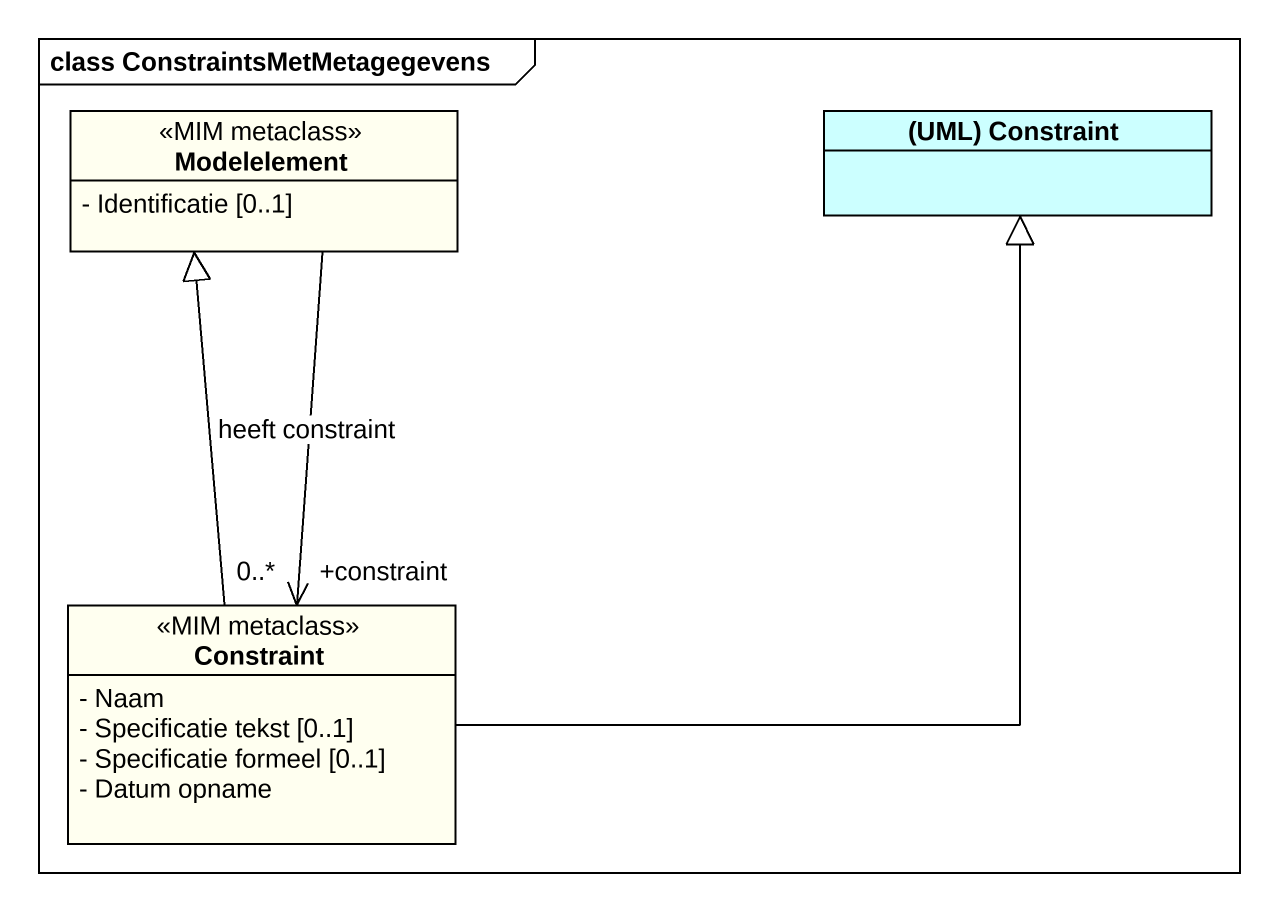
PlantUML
@startuml
mainframe class ConstraintsMetMetagegevens
hide circle
hide empty members
skinparam classAttributeIconSize 0
class Modelelement <<MIM metaclass>> #FFFFF0 {
  - Identificatie [0..1]
}
class "(UML) Constraint" as UML_Constraint #CCFFFF
class Constraint <<MIM metaclass>> #FFFFF0 {
  - Naam
  - Specificatie tekst [0..1]
  - Specificatie formeel [0..1]
  - Datum opname
}
Modelelement --> "+constraint\n0..*" Constraint : heeft constraint
Constraint -up-|> Modelelement
Constraint -up-|> UML_Constraint
@enduml
